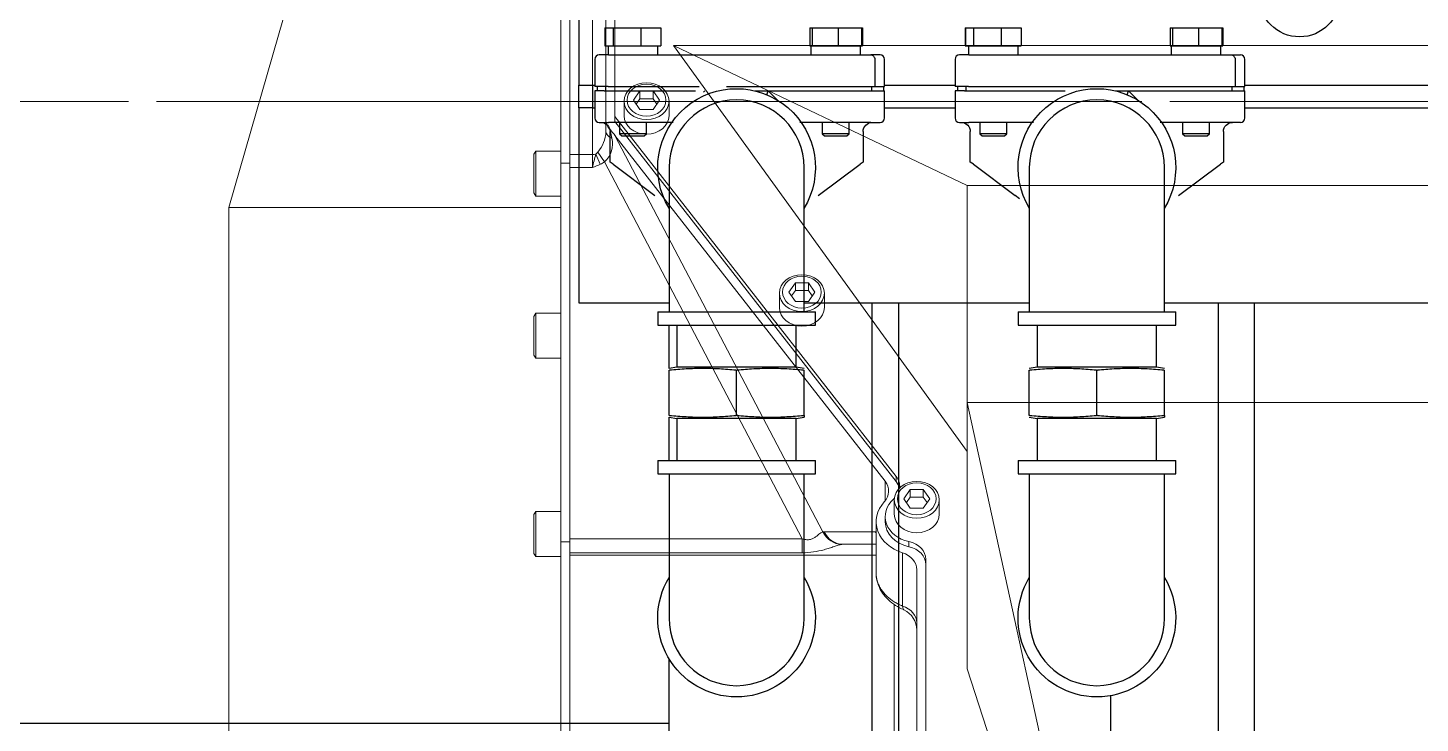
# Model space of a CAD drawing. Header units: millimetres. Extents: x 10462777 to 22643323, y 453826 to 1389191.
# Drawn here: x 11299770.5 to 11300079.6, y 584137.1 to 584291.4 of the extents above; entities that cross this region are included whole.
import ezdxf

# ---------------------------------------------------------------- set-up
doc = ezdxf.new("R2010")
doc.units = ezdxf.units.MM
doc.header["$LTSCALE"] = 200
doc.header["$MEASUREMENT"] = 0
for name, pattern in [('CENTER', [2, 1.25, -0.25, 0.25, -0.25]), ('CENTER2', [1.125, 0.75, -0.125, 0.125, -0.125]), ('PHANTOM', [2.5, 1.25, -0.25, 0.25, -0.25, 0.25, -0.25])]:
    doc.linetypes.add(name, pattern=pattern)
doc.layers.get('0').update_dxf_attribs({"linetype": 'CONTINUOUS'})
for name, color, linetype in [('1', 1, 'CENTER'), ('205', 4, 'CONTINUOUS'), ('DV1_DEFAULT', 7, 'CONTINUOUS')]:
    doc.layers.add(name, color=color, linetype=linetype)
doc.layers.add('LAYOUT', color=8, linetype='CONTINUOUS', lineweight=25)

# ---------------------------------------------------------------- blocks, each defined once
blk = doc.blocks.new('r710ic')
at = {"layer": 'DV1_DEFAULT', "color": 1, "linetype": 'CENTER2', "lineweight": 0}
for p, q in [((272041.37, 102141.44), (272041.37, 106426.45)), ((272041.37, 106323.81), (272041.37, 102038.81))]:
    blk.add_line(p, q, dxfattribs=at)
at = {"layer": 'DV1_DEFAULT', "color": 7, "linetype": 'CENTER2', "lineweight": 0}
blk.add_line((272041.37, 104592.6), (272041.37, 103886.38), dxfattribs=at)
at = {"layer": 'DV1_DEFAULT', "color": 7, "linetype": 'Continuous', "lineweight": 0}
for p, q in [((272059.99, 104103.8), (272059.99, 104325.63)), ((272108.19, 104103.8), (272108.19, 104325.63)), ((272028.96, 104038.63), (272028.96, 104250.63)), ((272287.76, 104143.18), (272108.19, 104103.8)), ((272167.27, 104103.8), (272287.76, 104143.18)), ((272028.96, 104038.63), (272119.07, 104103.8)), ((272028.96, 104038.63), (272059.99, 104103.8)), ((272059.99, 104103.8), (272108.19, 104103.8)), ((272167.27, 104103.8), (272108.19, 104103.8)), ((272129.55, 104095.52), (272127.5, 104094.07)), ((272131.6, 104094.07), (272129.55, 104095.52)), ((272132.99, 104097.63), (272129.78, 104097.63)), ((272127.5, 104094.07), (272127.5, 104091.18)), ((272129.22, 104094.07), (272127.5, 104094.07)), ((272130.41, 104094.91), (272129.22, 104094.07)), ((272129.22, 104094.07), (272129.22, 104091.18)), ((272131.6, 104091.18), (272131.6, 104094.07)), ((272143.01, 104094.63), (272202.55, 104094.63)), ((272200.75, 104092.63), (272145.3, 104092.63)), ((272129.22, 104091.18), (272127.5, 104091.18)), ((272127.5, 104091.18), (272129.55, 104089.74)), ((272129.22, 104091.18), (272130.41, 104090.35)), ((272129.55, 104089.74), (272131.6, 104091.18)), ((272140.2, 104090.88), (272139.05, 104090.88)), ((272153.36, 104089.46), (272141.54, 104089.46)), ((272044.7, 104025.63), (272124.6, 104088.05)), ((272045.85, 104025.63), (272125.74, 104088.05)), ((272125.74, 104088.05), (272124.6, 104088.05)), ((272129.78, 104087.63), (272132.99, 104087.63)), ((272206.37, 104087.63), (272153, 104087.63)), ((272048.9, 104025.63), (272125.67, 104085.62)), ((272130, 104085.62), (272125.67, 104085.62)), ((272133.5, 104085.63), (272134.64, 104085.63)), ((272134.64, 104083.63), (272146.12, 104083.63)), ((272136.86, 104072.08), (272136.86, 104083.42)), ((272139.65, 104083.63), (272139.65, 104076.29)), ((272142.08, 104083.63), (272142.08, 104015.63)), ((272048.9, 104025.63), (272136.9, 104071.77)), ((272087.12, 104072.13), (272083.91, 104072.13)), ((272083.68, 104070.02), (272081.63, 104068.57)), ((272081.63, 104068.57), (272081.63, 104065.69)), ((272083.35, 104068.57), (272081.63, 104068.57)), ((272084.54, 104069.41), (272083.35, 104068.57)), ((272083.35, 104068.57), (272083.35, 104065.69)), ((272085.73, 104068.57), (272083.68, 104070.02)), ((272085.73, 104065.69), (272085.73, 104068.57)), ((272138.42, 104067.2), (272054.74, 104023.33)), ((272083.35, 104065.69), (272081.63, 104065.69)), ((272081.63, 104065.69), (272083.68, 104064.24)), ((272083.35, 104065.69), (272084.54, 104064.85)), ((272083.68, 104064.24), (272085.73, 104065.69)), ((272141.53, 104067.2), (272138.42, 104067.2)), ((272138.42, 104015.63), (272138.42, 104067.2)), ((272141.53, 104067.2), (272141.53, 104015.63)), ((272083.91, 104062.13), (272087.12, 104062.13)), ((272044.52, 104037.63), (272041.31, 104037.63)), ((272041.08, 104035.52), (272039.03, 104034.07)), ((272039.03, 104034.07), (272039.03, 104031.18)), ((272040.75, 104034.07), (272039.03, 104034.07)), ((272041.94, 104034.91), (272040.75, 104034.07)), ((272040.75, 104034.07), (272040.75, 104031.18)), ((272043.13, 104034.07), (272041.08, 104035.52)), ((272043.13, 104031.18), (272043.13, 104034.07)), ((272040.75, 104031.18), (272039.03, 104031.18)), ((272039.03, 104031.18), (272041.08, 104029.74)), ((272040.75, 104031.18), (272041.94, 104030.35)), ((272041.08, 104029.74), (272043.13, 104031.18)), ((272041.31, 104027.63), (272044.52, 104027.63)), ((271974.08, 104025.63), (272044.7, 104025.63)), ((272044.7, 104025.63), (272045.85, 104025.63)), ((272047.63, 104024.53), (272049.51, 104024.91)), ((271976.13, 104023.63), (272045.5, 104023.63)), ((272048.08, 104023.63), (272045.5, 104023.63)), ((272052.62, 104021.79), (272054.74, 104023.33)), ((272053.08, 104021.38), (272055.3, 104022.37)), ((272053.13, 104020.63), (271975.65, 104020.63)), ((272056, 104020.63), (272053.13, 104020.63)), ((272053.13, 104015.63), (272053.13, 104020.63)), ((272056, 104020.63), (272056, 104015.63)), ((272053.13, 104015.63), (271975.65, 104015.63)), ((272056, 104015.63), (272053.13, 104015.63)), ((272055.05, 104013.63), (272055.05, 104015.63)), ((272138.42, 104015.63), (272056, 104015.63)), ((272141.53, 104015.63), (272138.42, 104015.63)), ((272139.08, 104013.63), (272139.08, 104015.63)), ((272142.08, 104015.63), (272141.53, 104015.63)), ((272142.08, 104015.63), (272281.94, 104015.63)), ((272064.92, 103939.87), (271815.37, 104011.87)), ((272055.05, 104013.63), (271977.53, 104013.63)), ((272052.37, 104013.63), (272052.37, 104008.03)), ((272139.08, 104013.63), (272055.05, 104013.63)), ((272062.37, 104008.03), (272062.37, 104013.63)), ((272064.92, 104013.63), (272064.92, 103939.87)), ((272088.37, 104013.63), (272088.37, 104008.03)), ((272098.37, 104008.03), (272098.37, 104013.63)), ((272132.37, 104013.63), (272132.37, 104008.03)), ((272282.37, 104013.63), (272139.08, 104013.63)), ((272142.37, 104008.03), (272142.37, 104013.63)), ((272062.37, 104008.03), (272052.37, 104008.03)), ((272052.37, 104008.03), (272053.06, 104007.63)), ((272053.06, 104007.63), (272061.68, 104007.63)), ((272061.68, 104007.63), (272062.37, 104008.03)), ((272098.37, 104008.03), (272088.37, 104008.03)), ((272088.37, 104008.03), (272089.06, 104007.63)), ((272089.06, 104007.63), (272097.68, 104007.63)), ((272097.68, 104007.63), (272098.37, 104008.03)), ((272142.37, 104008.03), (272132.37, 104008.03)), ((272132.37, 104008.03), (272133.06, 104007.63)), ((272133.06, 104007.63), (272141.68, 104007.63)), ((272141.68, 104007.63), (272142.37, 104008.03)), ((272245.37, 103939.87), (272064.92, 103939.87))]:
    blk.add_line(p, q, dxfattribs=at)
at = {"layer": 'DV1_DEFAULT', "color": 3, "linetype": 'CENTER2', "lineweight": 0}
blk.add_circle((272041.37, 104232.63), 367.64, dxfattribs=at)
at = {"layer": 'DV1_DEFAULT', "color": 7, "linetype": 'Continuous', "lineweight": 0}
for centre, radius, start, end in [((272158.67, 104087.73), 4.9, 90.004, 155.3609), ((272146.86, 104083.42), 10, 178.7889, 180), ((272045.45, 104026.7), 3.08, 270.8941, 315.119), ((272050.87, 104019.96), 5.13, 40.9793, 105.3613), ((272047.7, 104016.17), 7.47, 48.7718, 87.0666), ((272063.47, 104055.92), 36.07, 253.255, 258.0474), ((272027.67, 104010.27), 30.17, 20.0883, 23.6585)]:
    blk.add_arc(centre, radius, start, end, dxfattribs=at)
for centre, major_axis in [((272129.78, 104092.63), (0, 5)), ((272129.55, 104092.63), (0, -4.31)), ((272083.91, 104067.13), (0, 5)), ((272083.68, 104067.13), (0, 4.31)), ((272041.31, 104032.63), (0, 5)), ((272041.08, 104032.63), (0, -4.31))]:
    blk.add_ellipse(centre, major_axis=major_axis, ratio=0.819152, dxfattribs=at)
for centre, major_axis, ratio, start_param, end_param in [((272132.99, 104092.63), (0, 5), 0.819152, 3.141593, 6.283185), ((272143.01, 104089.63), (0, -5), 0.819152, 3.141593, 4.459709), ((272144.16, 104089.63), (0, 5), 0.819152, 0, 1.318116), ((272145.3, 104087.73), (0, -4.9), 0.819152, 3.141593, 4.352129), ((272157.12, 104087.73), (0, -4.9), 0.819152, 3.141593, 4.352129), ((272133.5, 104092.63), (0, 7), 0.819152, 2.39279, 4.459709), ((272134.64, 104092.63), (0, 9), 0.819152, 2.50037, 4.352129), ((272134.64, 104092.63), (0, 7), 0.819152, 3.141593, 4.459709), ((272126.81, 104083.84), (0, -5), 0.819152, 3.063973, 3.710906), ((272127.83, 104081.49), (0, -4.9), 0.819152, 2.50037, 3.710906), ((272127.95, 104083.84), (0, -5), 0.819152, 3.32803, 3.710906), ((272126.81, 104083.84), (0, -5), 0.819152, 2.39279, 2.435682), ((272134.65, 104087.63), (5, 0), 0.938748, 5.169733, 5.263012), ((272134.65, 104076.29), (5, 0), 0.938748, 5.169733, 6.283185), ((272134.69, 104075.98), (4.8, 1.38), 0.949089, 4.904928, 5.988714), ((272144.65, 104081.54), (-4.63, -6.24), 0.303979, 5.893837, 5.985391), ((272087.12, 104067.13), (0, 5), 0.819152, 3.141593, 6.283185), ((272146.86, 104077.33), (-9.87, -5.77), 0.280981, 6.120391, 6.211945), ((272044.52, 104032.63), (0, 5), 0.819152, 3.141593, 6.283185), ((272051.1, 104021.42), (-6.42, -5.84), 0.535423, 4.573748, 4.767537), ((272048.08, 104027.63), (0, -4), 0.484865, 0, 0.824415), ((272043.48, 104020.63), (9.91, 0), 0.30273, 0.251819, 0.396066), ((272051.41, 104020.63), (0, 3), 0.573576, 4.712389, 4.964208), ((272043.48, 104020.63), (-12.2, 0), 0.573576, 3.393412, 3.537659)]:
    blk.add_ellipse(centre, major_axis=major_axis, ratio=ratio, start_param=start_param, end_param=end_param, dxfattribs=at)
for points, knots in [([(272146.12, 104083.63), (272146.25, 104083.63), (272146.39, 104083.63), (272147.1, 104083.68), (272147.65, 104083.8), (272148.48, 104084.1), (272148.75, 104084.21), (272149.28, 104084.49), (272149.54, 104084.64), (272150.04, 104084.99), (272150.28, 104085.17), (272150.75, 104085.59), (272150.99, 104085.81), (272151.64, 104086.52), (272152.04, 104087.05), (272152.59, 104087.92), (272152.76, 104088.22), (272153.08, 104088.83), (272153.22, 104089.14), (272153.36, 104089.46)], [0.3450877, 0.3450877, 0.3450877, 0.3450877, 0.375, 0.375, 0.5, 0.5, 0.5625, 0.5625, 0.625, 0.625, 0.6875, 0.6875, 0.75, 0.75, 0.875, 0.875, 0.9375, 0.9375, 1, 1, 1, 1]), ([(272146.16, 104083.65), (272146.22, 104083.64), (272146.9, 104083.56), (272148.33, 104083.91), (272150.12, 104084.69), (272151.69, 104085.94), (272152.96, 104087.46), (272153.8, 104088.86), (272154.12, 104089.6), (272154.21, 104089.8)], [0, 0, 0, 0, 0.016991, 0.206682, 0.394075, 0.576881, 0.761429, 0.944882, 1, 1, 1, 1]), ([(272139.67, 104075.98), (272139.7, 104075.75), (272139.77, 104075.49), (272139.9, 104075.05), (272139.95, 104074.9), (272140.05, 104074.59), (272140.1, 104074.42), (272140.27, 104073.93), (272140.39, 104073.58), (272140.63, 104072.85), (272140.74, 104072.47), (272141.06, 104071.33), (272141.24, 104070.53), (272141.48, 104068.88), (272141.53, 104068.04), (272141.53, 104067.2)], [0, 0, 0, 0, 0.125, 0.125, 0.1875, 0.1875, 0.25, 0.25, 0.375, 0.375, 0.5, 0.5, 0.75, 0.75, 1, 1, 1, 1]), ([(272138.42, 104067.2), (272138.51, 104067.46), (272138.58, 104067.73), (272138.63, 104068.14), (272138.64, 104068.28), (272138.64, 104068.55), (272138.63, 104068.68), (272138.59, 104068.94), (272138.56, 104069.07), (272138.48, 104069.32), (272138.43, 104069.44), (272138.33, 104069.67), (272138.27, 104069.78), (272138.15, 104069.98), (272138.08, 104070.08), (272137.89, 104070.36), (272137.75, 104070.53), (272137.49, 104070.84), (272137.37, 104070.98), (272137.16, 104071.24), (272137.07, 104071.36), (272136.95, 104071.58), (272136.91, 104071.68), (272136.9, 104071.77)], [0, 0, 0, 0, 0.125, 0.125, 0.1875, 0.1875, 0.25, 0.25, 0.3125, 0.3125, 0.375, 0.375, 0.4375, 0.4375, 0.5, 0.5, 0.625, 0.625, 0.75, 0.75, 0.875, 0.875, 1, 1, 1, 1])]:
    blk.add_open_spline(points, degree=3, knots=knots, dxfattribs=at)
blk.add_open_spline([(272154.23, 104089.79), (272154.17, 104089.67), (272153.87, 104089.57), (272153.36, 104089.46)], degree=3, dxfattribs=at)
at = {"layer": 'LAYOUT', "color": 3}
blk.add_circle((272041.37, 104232.63), 2050.12, dxfattribs=at)
blk = doc.blocks.new('A$C7DA30AB0')
at = {"layer": 'LAYOUT', "color": 6, "linetype": 'PHANTOM'}
blk.add_circle((3030.45, 3025.99, 0), 2693.02, dxfattribs=at)

msp = doc.modelspace()

# ---------------------------------------------------------------- linework, layer by layer
at = {"layer": '1', "color": 252, "linetype": 'Continuous'}
for p, q in [((11299912.86951, 584215.83509, 0), (11299912.86951, 584225.44022, 0)), ((11299912.86951, 584195.4398, 0), (11299912.86951, 584205.03993, 0)), ((11299912.86951, 584081.43318, 0), (11299912.86951, 584151.42417, 0))]:
    msp.add_line(p, q, dxfattribs=at)
at = {"layer": '1', "color": 124, "linetype": 'Continuous'}
msp.add_line((11299392.86213, 584137.1362, 0), (11299912.87561, 584137.1362, 0), dxfattribs=at)
at = {"layer": '205', "color": 252, "linetype": 'Continuous'}
for p, q in [((11299892.86923, 584340.43686, 0), (11299892.86923, 584278.68645, 0)), ((11299898.6056, 584291.43616, 0), (11299898.6056, 584287.4361, 0)), ((11299898.6056, 584291.43616, 0), (11299898.70279, 584291.43616, 0)), ((11299898.70278, 584291.43616, 0), (11299898.70278, 584287.4361, 0)), ((11299898.70278, 584291.43616, 0), (11299900.47062, 584291.43616, 0)), ((11299900.47062, 584291.43616, 0), (11299900.47062, 584287.4361, 0)), ((11299900.47062, 584291.43616, 0), (11299906.63724, 584291.43616, 0)), ((11299906.63724, 584291.43616, 0), (11299911.03602, 584291.43616, 0)), ((11299906.63724, 584291.43616, 0), (11299906.63724, 584287.4361, 0)), ((11299911.03602, 584291.43616, 0), (11299911.03602, 584287.4361, 0)), ((11299944.12096, 584291.43616, 0), (11299944.12096, 584287.4361, 0)), ((11299944.12096, 584291.43616, 0), (11299944.65842, 584291.43616, 0)), ((11299944.65842, 584291.43616, 0), (11299944.65842, 584287.4361, 0)), ((11299944.65842, 584291.43616, 0), (11299950.4075, 584291.43616, 0)), ((11299950.4075, 584291.43616, 0), (11299950.4075, 584287.4361, 0)), ((11299950.4075, 584291.43616, 0), (11299955.61912, 584291.43616, 0)), ((11299955.61909, 584291.43616, 0), (11299955.79771, 584291.43616, 0)), ((11299955.61912, 584291.43616, 0), (11299955.61912, 584287.4361, 0)), ((11299955.79771, 584291.43616, 0), (11299955.79771, 584287.4361, 0)), ((11299978.60674, 584291.43616, 0), (11299978.60674, 584287.4361, 0)), ((11299978.60674, 584291.43616, 0), (11299978.70393, 584291.43616, 0)), ((11299978.70392, 584291.43616, 0), (11299978.70392, 584287.4361, 0)), ((11299978.70392, 584291.43616, 0), (11299980.47176, 584291.43616, 0)), ((11299980.47176, 584291.43616, 0), (11299980.47176, 584287.4361, 0)), ((11299980.47176, 584291.43616, 0), (11299986.63838, 584291.43616, 0)), ((11299986.63838, 584291.43616, 0), (11299986.63838, 584287.4361, 0)), ((11299986.63838, 584291.43616, 0), (11299991.03716, 584291.43616, 0)), ((11299991.03716, 584291.43616, 0), (11299991.03716, 584287.4361, 0)), ((11300024.1221, 584291.43616, 0), (11300024.1221, 584287.4361, 0)), ((11300024.1221, 584291.43616, 0), (11300024.65956, 584291.43616, 0)), ((11300024.65956, 584291.43616, 0), (11300024.65956, 584287.4361, 0)), ((11300024.65956, 584291.43616, 0), (11300030.40863, 584291.43616, 0)), ((11300030.40863, 584291.43616, 0), (11300035.62025, 584291.43616, 0)), ((11300030.40863, 584291.43616, 0), (11300030.40863, 584287.4361, 0)), ((11300035.62023, 584291.43616, 0), (11300035.79885, 584291.43616, 0)), ((11300035.62025, 584291.43616, 0), (11300035.62025, 584287.4361, 0)), ((11300035.79885, 584291.43616, 0), (11300035.79885, 584287.4361, 0)), ((11299898.6056, 584287.4361, 0), (11299898.70279, 584287.4361, 0)), ((11299898.70278, 584287.4361, 0), (11299899.5867, 584287.4361, 0)), ((11299899.36932, 584287.4361, 0), (11299899.36932, 584285.43607, 0)), ((11299899.5867, 584287.4361, 0), (11299900.47062, 584287.4361, 0)), ((11299900.47062, 584287.4361, 0), (11299903.55393, 584287.4361, 0)), ((11299903.55393, 584287.4361, 0), (11299906.63724, 584287.4361, 0)), ((11299906.63724, 584287.4361, 0), (11299908.83663, 584287.4361, 0)), ((11299908.83663, 584287.4361, 0), (11299911.03602, 584287.4361, 0)), ((11299910.36948, 584285.43607, 0), (11299910.36948, 584287.4361, 0)), ((11299944.12096, 584287.4361, 0), (11299944.38969, 584287.4361, 0)), ((11299944.36996, 584287.4361, 0), (11299944.36996, 584285.43607, 0)), ((11299944.38969, 584287.4361, 0), (11299944.65842, 584287.4361, 0)), ((11299944.65842, 584287.4361, 0), (11299947.53296, 584287.4361, 0)), ((11299947.53296, 584287.4361, 0), (11299950.4075, 584287.4361, 0)), ((11299950.4075, 584287.4361, 0), (11299953.01331, 584287.4361, 0)), ((11299953.01331, 584287.4361, 0), (11299955.61912, 584287.4361, 0)), ((11299955.37012, 584285.43607, 0), (11299955.37012, 584287.4361, 0)), ((11299955.61909, 584287.4361, 0), (11299955.79771, 584287.4361, 0)), ((11299978.60674, 584287.4361, 0), (11299978.70393, 584287.4361, 0)), ((11299978.70392, 584287.4361, 0), (11299979.58784, 584287.4361, 0)), ((11299979.37046, 584287.4361, 0), (11299979.37046, 584285.43607, 0)), ((11299979.58784, 584287.4361, 0), (11299980.47176, 584287.4361, 0)), ((11299980.47176, 584287.4361, 0), (11299983.55507, 584287.4361, 0)), ((11299983.55507, 584287.4361, 0), (11299986.63838, 584287.4361, 0)), ((11299986.63838, 584287.4361, 0), (11299988.83777, 584287.4361, 0)), ((11299988.83777, 584287.4361, 0), (11299991.03716, 584287.4361, 0)), ((11299990.37062, 584285.43607, 0), (11299990.37062, 584287.4361, 0)), ((11300024.1221, 584287.4361, 0), (11300024.39083, 584287.4361, 0)), ((11300024.3711, 584287.4361, 0), (11300024.3711, 584285.43607, 0)), ((11300024.39083, 584287.4361, 0), (11300024.65956, 584287.4361, 0)), ((11300024.65956, 584287.4361, 0), (11300027.5341, 584287.4361, 0)), ((11300027.5341, 584287.4361, 0), (11300030.40863, 584287.4361, 0)), ((11300030.40863, 584287.4361, 0), (11300033.01444, 584287.4361, 0)), ((11300033.01444, 584287.4361, 0), (11300035.62025, 584287.4361, 0)), ((11300035.37125, 584285.43607, 0), (11300035.37125, 584287.4361, 0)), ((11300035.62023, 584287.4361, 0), (11300035.79885, 584287.4361, 0)), ((11299896.36928, 584284.43606, 0), (11299896.36928, 584278.43597, 0)), ((11299899.43759, 584285.43607, 0), (11299897.36929, 584285.43607, 0)), ((11299899.43759, 584285.43607, 0), (11299957.67558, 584285.43607, 0)), ((11299959.74388, 584285.43607, 0), (11299957.67558, 584285.43607, 0)), ((11299958.55701, 584284.43606, 0), (11299958.55701, 584278.43597, 0)), ((11299960.74389, 584278.43597, 0), (11299960.74389, 584284.43606, 0)), ((11299976.37042, 584284.43606, 0), (11299976.37042, 584278.43597, 0)), ((11299979.43873, 584285.43607, 0), (11299977.37043, 584285.43607, 0)), ((11299979.43873, 584285.43607, 0), (11300037.67671, 584285.43607, 0)), ((11300037.67671, 584285.43607, 0), (11300039.74501, 584285.43607, 0)), ((11300038.55815, 584284.43606, 0), (11300038.55815, 584278.43597, 0)), ((11300040.74503, 584278.43597, 0), (11300040.74503, 584284.43606, 0)), ((11299892.86923, 584273.68591, 0), (11299892.86923, 584278.68598, 0)), ((11299892.86923, 584278.68598, 0), (11299895.86927, 584278.68598, 0)), ((11299895.86927, 584278.68598, 0), (11299895.86927, 584273.68591, 0)), ((11299895.86927, 584278.68598, 0), (11299896.37264, 584278.68598, 0)), ((11299898.44669, 584278.43597, 0), (11299896.36928, 584278.43597, 0)), ((11299896.36928, 584277.43596, 0), (11299896.36928, 584271.43587, 0)), ((11299898.44669, 584277.43596, 0), (11299896.36928, 584277.43596, 0)), ((11299896.9318, 584278.43597, 0), (11299896.9318, 584277.43596, 0)), ((11299899.35503, 584278.43597, 0), (11299898.44669, 584278.43597, 0)), ((11299898.44669, 584277.43596, 0), (11299899.35503, 584277.43596, 0)), ((11299898.86681, 584277.43596, 0), (11299898.86681, 584278.43597, 0)), ((11299899.35503, 584278.43597, 0), (11299919.56482, 584278.43597, 0)), ((11299899.35503, 584277.43596, 0), (11299918.7604, 584277.43596, 0)), ((11299920.51975, 584277.12771, 0), (11299920.828, 584277.43596, 0)), ((11299925.61604, 584278.43597, 0), (11299958.55701, 584278.43597, 0)), ((11299932.02303, 584277.43596, 0), (11299934.91146, 584277.43596, 0)), ((11299934.56678, 584276.60384, 0), (11299934.91146, 584277.43596, 0)), ((11299934.91146, 584277.43596, 0), (11299936.95389, 584275.39353, 0)), ((11299934.91146, 584277.43596, 0), (11299957.75814, 584277.43596, 0)), ((11299957.75814, 584277.43596, 0), (11299958.66648, 584277.43596, 0)), ((11299957.91249, 584277.43596, 0), (11299957.91249, 584278.43597, 0)), ((11299958.55701, 584278.43597, 0), (11299960.74389, 584278.43597, 0)), ((11299958.66648, 584277.43596, 0), (11299960.74389, 584277.43596, 0)), ((11299960.53596, 584277.43596, 0), (11299960.53596, 584278.43597, 0)), ((11299960.74389, 584271.43587, 0), (11299960.74389, 584277.43596, 0)), ((11299960.74433, 584278.68598, 0), (11299976.37239, 584278.68598, 0)), ((11299978.44783, 584278.43597, 0), (11299976.37042, 584278.43597, 0)), ((11299976.37042, 584277.43596, 0), (11299976.37042, 584271.43587, 0)), ((11299978.44783, 584277.43596, 0), (11299976.37042, 584277.43596, 0)), ((11299976.93293, 584278.43597, 0), (11299976.93293, 584277.43596, 0)), ((11299979.35617, 584278.43597, 0), (11299978.44783, 584278.43597, 0)), ((11299978.44783, 584277.43596, 0), (11299979.35617, 584277.43596, 0)), ((11299978.86795, 584277.43596, 0), (11299978.86795, 584278.43597, 0)), ((11299979.35617, 584278.43597, 0), (11300038.55815, 584278.43597, 0)), ((11299979.35617, 584277.43596, 0), (11300000.82913, 584277.43596, 0)), ((11300012.02416, 584277.43596, 0), (11300014.91259, 584277.43596, 0)), ((11300014.56792, 584276.60384, 0), (11300014.91259, 584277.43596, 0)), ((11300014.91259, 584277.43596, 0), (11300016.95502, 584275.39353, 0)), ((11300014.91259, 584277.43596, 0), (11300037.75927, 584277.43596, 0)), ((11300037.75927, 584277.43596, 0), (11300038.66761, 584277.43596, 0)), ((11300037.91363, 584277.43596, 0), (11300037.91363, 584278.43597, 0)), ((11300038.55815, 584278.43597, 0), (11300040.74503, 584278.43597, 0)), ((11300038.66761, 584277.43596, 0), (11300040.74503, 584277.43596, 0)), ((11300040.5371, 584277.43596, 0), (11300040.5371, 584278.43597, 0)), ((11300040.74503, 584271.43587, 0), (11300040.74503, 584277.43596, 0)), ((11300040.75, 584278.68598, 0), (11300216.37162, 584278.68598, 0)), ((11299892.86923, 584273.68653, 0), (11299892.86923, 584230.43529, 0)), ((11299895.86927, 584273.68591, 0), (11299892.86923, 584273.68591, 0)), ((11299895.86927, 584273.68591, 0), (11299896.37264, 584273.68591, 0)), ((11299960.74433, 584273.68591, 0), (11299976.37239, 584273.68591, 0)), ((11300040.75, 584273.68591, 0), (11300216.37162, 584273.68591, 0)), ((11299897.36929, 584270.43586, 0), (11299899.43759, 584270.43586, 0)), ((11299913.8279, 584270.43586, 0), (11299899.43759, 584270.43586, 0)), ((11299899.76945, 584261.65733, 0), (11299899.76945, 584268.43583, 0)), ((11299901.86936, 584270.43586, 0), (11299901.86936, 584267.93583, 0)), ((11299901.86936, 584267.93583, 0), (11299902.36937, 584267.43582, 0)), ((11299904.8694, 584267.93583, 0), (11299901.86936, 584267.93583, 0)), ((11299907.86944, 584267.93583, 0), (11299904.8694, 584267.93583, 0)), ((11299907.36944, 584267.43582, 0), (11299907.86944, 584267.93583, 0)), ((11299907.86944, 584267.93583, 0), (11299907.86944, 584270.43586, 0)), ((11299957.67558, 584270.43586, 0), (11299941.91156, 584270.43586, 0)), ((11299946.87, 584270.43586, 0), (11299946.87, 584267.93583, 0)), ((11299946.87, 584267.93583, 0), (11299947.37, 584267.43582, 0)), ((11299949.87004, 584267.93583, 0), (11299946.87, 584267.93583, 0)), ((11299952.87008, 584267.93583, 0), (11299949.87004, 584267.93583, 0)), ((11299952.37008, 584267.43582, 0), (11299952.87008, 584267.93583, 0)), ((11299952.87008, 584267.93583, 0), (11299952.87008, 584270.43586, 0)), ((11299955.97001, 584268.43583, 0), (11299955.97001, 584261.65733, 0)), ((11299957.67558, 584270.43586, 0), (11299959.74388, 584270.43586, 0)), ((11299977.37043, 584270.43586, 0), (11299979.43873, 584270.43586, 0)), ((11299993.82903, 584270.43586, 0), (11299979.43873, 584270.43586, 0)), ((11299979.77058, 584261.65733, 0), (11299979.77058, 584268.43583, 0)), ((11299981.87049, 584270.43586, 0), (11299981.87049, 584267.93583, 0)), ((11299981.87049, 584267.93583, 0), (11299982.3705, 584267.43582, 0)), ((11299984.87054, 584267.93583, 0), (11299981.87049, 584267.93583, 0)), ((11299987.87058, 584267.93583, 0), (11299984.87054, 584267.93583, 0)), ((11299987.37057, 584267.43582, 0), (11299987.87058, 584267.93583, 0)), ((11299987.87058, 584267.93583, 0), (11299987.87058, 584270.43586, 0)), ((11300037.67671, 584270.43586, 0), (11300021.91269, 584270.43586, 0)), ((11300026.87113, 584270.43586, 0), (11300026.87113, 584267.93583, 0)), ((11300026.87113, 584267.93583, 0), (11300027.37114, 584267.43582, 0)), ((11300029.87118, 584267.93583, 0), (11300026.87113, 584267.93583, 0)), ((11300032.87122, 584267.93583, 0), (11300029.87118, 584267.93583, 0)), ((11300032.37121, 584267.43582, 0), (11300032.87122, 584267.93583, 0)), ((11300032.87122, 584267.93583, 0), (11300032.87122, 584270.43586, 0)), ((11300035.97114, 584268.43583, 0), (11300035.97114, 584261.65733, 0)), ((11300039.74501, 584270.43586, 0), (11300037.67671, 584270.43586, 0)), ((11299902.36937, 584267.43582, 0), (11299904.8694, 584267.43582, 0)), ((11299904.8694, 584267.43582, 0), (11299907.36944, 584267.43582, 0)), ((11299947.37, 584267.43582, 0), (11299949.87004, 584267.43582, 0)), ((11299949.87004, 584267.43582, 0), (11299952.37008, 584267.43582, 0)), ((11299982.3705, 584267.43582, 0), (11299984.87054, 584267.43582, 0)), ((11299984.87054, 584267.43582, 0), (11299987.37057, 584267.43582, 0)), ((11300027.37114, 584267.43582, 0), (11300029.87118, 584267.43582, 0)), ((11300029.87118, 584267.43582, 0), (11300032.37121, 584267.43582, 0)), ((11299900.44431, 584261.15493, 0), (11299899.76945, 584261.65733, 0)), ((11299955.97001, 584261.65733, 0), (11299955.29514, 584261.15493, 0)), ((11299980.44545, 584261.15493, 0), (11299979.77058, 584261.65733, 0)), ((11300035.97114, 584261.65733, 0), (11300035.29628, 584261.15493, 0)), ((11299900.44431, 584261.15493, 0), (11299909.73241, 584254.24047, 0)), ((11299912.86951, 584260.43572, 0), (11299912.86951, 584228.43526, 0)), ((11299942.86994, 584228.43526, 0), (11299942.86994, 584260.43572, 0)), ((11299946.00704, 584254.24047, 0), (11299955.29514, 584261.15493, 0)), ((11299980.44545, 584261.15493, 0), (11299989.73355, 584254.24047, 0)), ((11299992.87065, 584260.43572, 0), (11299992.87065, 584228.43526, 0)), ((11300022.87108, 584228.43526, 0), (11300022.87108, 584260.43572, 0)), ((11300026.00818, 584254.24047, 0), (11300035.29628, 584261.15493, 0)), ((11299990.69529, 584253.52451, 0), (11299989.73355, 584254.24047, 0)), ((11299892.86923, 584230.43529, 0), (11299912.87576, 584230.43529, 0)), ((11299910.36948, 584228.43526, 0), (11299910.36948, 584225.43522, 0)), ((11299910.36948, 584228.43526, 0), (11299927.86973, 584228.43526, 0)), ((11299927.86973, 584228.43526, 0), (11299945.36998, 584228.43526, 0)), ((11299942.87619, 584230.43529, 0), (11299992.8769, 584230.43529, 0)), ((11299945.36998, 584225.43522, 0), (11299945.36998, 584228.43526, 0)), ((11299957.87015, 584230.43804, 0), (11299957.87015, 584116.43367, 0)), ((11299963.87024, 584078.43313, 0), (11299963.87024, 584230.43217, 0)), ((11299990.37062, 584228.43526, 0), (11299990.37062, 584225.43522, 0)), ((11299990.37062, 584228.43526, 0), (11300007.87086, 584228.43526, 0)), ((11300007.87086, 584228.43526, 0), (11300025.37111, 584228.43526, 0)), ((11300022.87733, 584230.43529, 0), (11300232.87406, 584230.43529, 0)), ((11300025.37111, 584225.43522, 0), (11300025.37111, 584228.43526, 0)), ((11300034.87125, 584018.93229, 0), (11300034.87125, 584230.44781, 0)), ((11300042.87136, 584093.43335, 0), (11300042.87136, 584230.43498, 0)), ((11299910.36948, 584225.43522, 0), (11299927.86973, 584225.43522, 0)), ((11299914.61954, 584225.43509, 0), (11299914.61954, 584216.1404, 0)), ((11299927.86973, 584225.43522, 0), (11299945.36998, 584225.43522, 0)), ((11299941.11992, 584216.1404, 0), (11299941.11992, 584225.43509, 0)), ((11299990.37062, 584225.43522, 0), (11300007.87086, 584225.43522, 0)), ((11299994.62068, 584225.43509, 0), (11299994.62068, 584216.1404, 0)), ((11300007.87086, 584225.43522, 0), (11300025.37111, 584225.43522, 0)), ((11300021.12105, 584216.1404, 0), (11300021.12105, 584225.43509, 0)), ((11299914.61954, 584216.1404, 0), (11299912.86951, 584215.83182, 0)), ((11299912.86951, 584205.43494, 0), (11299912.86951, 584215.43508, 0)), ((11299912.86951, 584215.43508, 0), (11299912.9924, 584215.43508, 0)), ((11299927.86807, 584216.1404, 0), (11299914.61954, 584216.1404, 0)), ((11299927.74684, 584215.43508, 0), (11299927.86973, 584215.43508, 0)), ((11299941.11992, 584216.1404, 0), (11299927.86807, 584216.1404, 0)), ((11299927.86973, 584205.43494, 0), (11299927.86973, 584215.43508, 0)), ((11299927.86973, 584215.43508, 0), (11299927.99261, 584215.43508, 0)), ((11299942.86994, 584215.83182, 0), (11299941.11992, 584216.1404, 0)), ((11299942.74706, 584215.43508, 0), (11299942.86994, 584215.43508, 0)), ((11299942.86994, 584205.43494, 0), (11299942.86994, 584215.43508, 0)), ((11299994.62068, 584216.1404, 0), (11299992.87065, 584215.83182, 0)), ((11299992.87065, 584205.43494, 0), (11299992.87065, 584215.43508, 0)), ((11299992.87065, 584215.43508, 0), (11299992.99353, 584215.43508, 0)), ((11300007.86921, 584216.1404, 0), (11299994.62068, 584216.1404, 0)), ((11300007.74798, 584215.43508, 0), (11300007.87086, 584215.43508, 0)), ((11300021.12105, 584216.1404, 0), (11300007.86921, 584216.1404, 0)), ((11300007.87086, 584205.43494, 0), (11300007.87086, 584215.43508, 0)), ((11300007.87086, 584215.43508, 0), (11300007.99375, 584215.43508, 0)), ((11300022.87108, 584215.83182, 0), (11300021.12105, 584216.1404, 0)), ((11300022.74819, 584215.43508, 0), (11300022.87108, 584215.43508, 0)), ((11300022.87108, 584205.43494, 0), (11300022.87108, 584215.43508, 0)), ((11299912.9924, 584205.43494, 0), (11299912.86951, 584205.43494, 0)), ((11299912.86951, 584205.0382, 0), (11299914.61954, 584204.72962, 0)), ((11299914.61954, 584204.72962, 0), (11299914.61954, 584195.43493, 0)), ((11299941.11992, 584204.72962, 0), (11299914.61954, 584204.72962, 0)), ((11299927.86973, 584205.43494, 0), (11299927.74684, 584205.43494, 0)), ((11299927.99261, 584205.43494, 0), (11299927.86973, 584205.43494, 0)), ((11299941.11992, 584204.72962, 0), (11299942.86994, 584205.0382, 0)), ((11299941.11992, 584195.43493, 0), (11299941.11992, 584204.72962, 0)), ((11299942.86994, 584205.43494, 0), (11299942.74706, 584205.43494, 0)), ((11299992.99353, 584205.43494, 0), (11299992.87065, 584205.43494, 0)), ((11299992.87065, 584205.0382, 0), (11299994.62068, 584204.72962, 0)), ((11299994.62068, 584204.72962, 0), (11299994.62068, 584195.43493, 0)), ((11300021.12105, 584204.72962, 0), (11299994.62068, 584204.72962, 0)), ((11300007.87086, 584205.43494, 0), (11300007.74798, 584205.43494, 0)), ((11300007.99375, 584205.43494, 0), (11300007.87086, 584205.43494, 0)), ((11300021.12105, 584204.72962, 0), (11300022.87108, 584205.0382, 0)), ((11300021.12105, 584195.43493, 0), (11300021.12105, 584204.72962, 0)), ((11300022.87108, 584205.43494, 0), (11300022.74819, 584205.43494, 0)), ((11299910.36948, 584195.4348, 0), (11299910.36948, 584192.43475, 0)), ((11299910.36948, 584195.4348, 0), (11299945.36998, 584195.4348, 0)), ((11299945.36998, 584192.43475, 0), (11299945.36998, 584195.4348, 0)), ((11299990.37062, 584195.4348, 0), (11299990.37062, 584192.43475, 0)), ((11299990.37062, 584195.4348, 0), (11300025.37111, 584195.4348, 0)), ((11300025.37111, 584192.43475, 0), (11300025.37111, 584195.4348, 0)), ((11299910.36948, 584192.43475, 0), (11299945.36998, 584192.43475, 0)), ((11299912.86951, 584192.43475, 0), (11299912.86951, 584160.4343, 0)), ((11299942.86994, 584160.4343, 0), (11299942.86994, 584192.43475, 0)), ((11299990.37062, 584192.43475, 0), (11300025.37111, 584192.43475, 0)), ((11299992.87065, 584192.43475, 0), (11299992.87065, 584160.4343, 0)), ((11300022.87108, 584160.4343, 0), (11300022.87108, 584192.43475, 0)), ((11300010.87091, 584143.1938, 0), (11300010.87091, 584018.93229, 0))]:
    msp.add_line(p, q, dxfattribs=at)
msp.add_circle((11300052.8715, 584298.43626, 0), 9.00013, dxfattribs=at)
for centre, radius, start, end in [((11299897.36929, 584284.43606, 0), 1.00001, 90, 180), ((11299959.74388, 584284.43606, 0), 1.00001, 0, 90), ((11299977.37043, 584284.43606, 0), 1.00001, 90, 180), ((11300039.74501, 584284.43606, 0), 1.00001, 0, 90), ((11299927.86973, 584260.43572, 0), 15.00021, 0, 180), ((11300007.87086, 584260.43572, 0), 15.00021, 0, 180), ((11299897.36929, 584271.43587, 0), 1.00001, 180, 270), ((11299959.74388, 584271.43587, 0), 1.00001, 270, 0), ((11299977.37043, 584271.43587, 0), 1.00001, 180, 270), ((11300039.74501, 584271.43587, 0), 1.00001, 270, 0), ((11299927.86973, 584160.4343, 0), 15.00021, 180, 0), ((11300007.87086, 584160.4343, 0), 15.00021, 180, 0)]:
    msp.add_arc(centre, radius, start, end, dxfattribs=at)
at = {"layer": '205', "color": 252, "linetype": 'Continuous', "extrusion": (0, 0, -1)}
for centre, radius, start, end in [((-11299927.86973, 584260.43572, 0), 17.50025, 329.0006166, 211.2693869), ((-11300007.87086, 584260.43572, 0), 17.50025, 328.7306063, 211.2693377), ((-11299897.76942, 584268.43583, 0), 2.00003, 90, 180), ((-11299957.97003, 584268.43583, 0), 2.00003, 0, 90), ((-11299977.77056, 584268.43583, 0), 2.00003, 90, 180), ((-11300037.97117, 584268.43583, 0), 2.00003, 0, 90), ((-11299927.86973, 584160.4343, 0), 17.50025, 270, 31.005003), ((-11299927.86973, 584160.4343, 0), 17.50025, 148.994997, 270), ((-11300007.87086, 584160.4343, 0), 17.50025, 270, 31.005003), ((-11300007.87086, 584160.4343, 0), 17.50025, 148.994997, 270)]:
    msp.add_arc(centre, radius, start, end, dxfattribs=at)
at = {"layer": '205', "color": 252, "linetype": 'Continuous'}
for points, knots in [([(11299957.67558, 584285.43607, 0), (11299957.77827, 584285.43607, 0), (11299957.88105, 584285.416, 0), (11299958.08008, 584285.33285, 0), (11299958.1739, 584285.27122, 0), (11299958.34445, 584285.10034, 0), (11299958.41936, 584284.99134, 0), (11299958.5259, 584284.73526, 0), (11299958.55701, 584284.58769, 0), (11299958.55701, 584284.43606, 0)], [0, 0, 0, 0, 0.25, 0.25, 0.5, 0.5, 0.75, 0.75, 1, 1, 1, 1]), ([(11300037.67671, 584285.43607, 0), (11300037.7794, 584285.43607, 0), (11300037.88219, 584285.416, 0), (11300038.08122, 584285.33285, 0), (11300038.17503, 584285.27122, 0), (11300038.34559, 584285.10034, 0), (11300038.4205, 584284.99134, 0), (11300038.52703, 584284.73526, 0), (11300038.55815, 584284.58769, 0), (11300038.55815, 584284.43606, 0)], [0, 0, 0, 0, 0.25, 0.25, 0.5, 0.5, 0.75, 0.75, 1, 1, 1, 1]), ([(11299927.74684, 584215.43508, 0), (11299926.51731, 584215.5587, 0), (11299925.28777, 584215.65888, 0), (11299922.8287, 584215.79564, 0), (11299920.36962, 584215.868, 0), (11299917.91055, 584215.79564, 0), (11299915.45147, 584215.65888, 0), (11299914.22193, 584215.5587, 0), (11299912.9924, 584215.43508, 0)], [0, 0, 0, 0, 0.25, 0.25, 0.5, 0.75, 0.75, 1, 1, 1, 1]), ([(11299942.74706, 584215.43508, 0), (11299941.51752, 584215.5587, 0), (11299940.28798, 584215.65888, 0), (11299937.82891, 584215.79564, 0), (11299935.36983, 584215.868, 0), (11299932.91076, 584215.79564, 0), (11299930.45169, 584215.65888, 0), (11299929.22215, 584215.5587, 0), (11299927.99261, 584215.43508, 0)], [0, 0, 0, 0, 0.25, 0.25, 0.5, 0.75, 0.75, 1, 1, 1, 1]), ([(11300007.74798, 584215.43508, 0), (11300006.51844, 584215.5587, 0), (11300005.28891, 584215.65888, 0), (11300002.82983, 584215.79564, 0), (11300000.37076, 584215.868, 0), (11299997.91168, 584215.79564, 0), (11299995.45261, 584215.65888, 0), (11299994.22307, 584215.5587, 0), (11299992.99353, 584215.43508, 0)], [0, 0, 0, 0, 0.25, 0.25, 0.5, 0.75, 0.75, 1, 1, 1, 1]), ([(11300022.74819, 584215.43508, 0), (11300021.51866, 584215.5587, 0), (11300020.28912, 584215.65888, 0), (11300017.83004, 584215.79564, 0), (11300015.37097, 584215.868, 0), (11300012.9119, 584215.79564, 0), (11300010.45282, 584215.65888, 0), (11300009.22328, 584215.5587, 0), (11300007.99375, 584215.43508, 0)], [0, 0, 0, 0, 0.25, 0.25, 0.5, 0.75, 0.75, 1, 1, 1, 1]), ([(11299912.9924, 584205.43494, 0), (11299914.22193, 584205.31132, 0), (11299915.45147, 584205.21113, 0), (11299917.91055, 584205.07437, 0), (11299920.36962, 584205.00202, 0), (11299922.8287, 584205.07437, 0), (11299925.28777, 584205.21113, 0), (11299926.51731, 584205.31132, 0), (11299927.74684, 584205.43494, 0)], [0, 0, 0, 0, 0.25, 0.25, 0.5, 0.75, 0.75, 1, 1, 1, 1]), ([(11299927.99261, 584205.43494, 0), (11299929.22215, 584205.31132, 0), (11299930.45169, 584205.21113, 0), (11299932.91076, 584205.07437, 0), (11299935.36983, 584205.00202, 0), (11299937.82891, 584205.07437, 0), (11299940.28798, 584205.21113, 0), (11299941.51752, 584205.31132, 0), (11299942.74706, 584205.43494, 0)], [0, 0, 0, 0, 0.25, 0.25, 0.5, 0.75, 0.75, 1, 1, 1, 1]), ([(11299942.86994, 584205.43494, 0), (11299942.86994, 584205.31132, 0), (11299942.86994, 584205.21113, 0), (11299942.86994, 584205.07455, 0), (11299942.86994, 584205.03838, 0), (11299942.86994, 584205.0382, 0)], [0, 0, 0, 0, 0.500638735, 0.500638735, 1, 1, 1, 1]), ([(11299992.99353, 584205.43494, 0), (11299994.22307, 584205.31132, 0), (11299995.45261, 584205.21113, 0), (11299997.91168, 584205.07437, 0), (11300000.37076, 584205.00202, 0), (11300002.82983, 584205.07437, 0), (11300005.28891, 584205.21113, 0), (11300006.51844, 584205.31132, 0), (11300007.74798, 584205.43494, 0)], [0, 0, 0, 0, 0.25, 0.25, 0.5, 0.75, 0.75, 1, 1, 1, 1]), ([(11300007.99375, 584205.43494, 0), (11300009.22328, 584205.31132, 0), (11300010.45282, 584205.21113, 0), (11300012.9119, 584205.07437, 0), (11300015.37097, 584205.00202, 0), (11300017.83004, 584205.07437, 0), (11300020.28912, 584205.21113, 0), (11300021.51866, 584205.31132, 0), (11300022.74819, 584205.43494, 0)], [0, 0, 0, 0, 0.25, 0.25, 0.5, 0.75, 0.75, 1, 1, 1, 1]), ([(11300022.87108, 584205.43494, 0), (11300022.87108, 584205.31132, 0), (11300022.87108, 584205.21113, 0), (11300022.87108, 584205.07455, 0), (11300022.87108, 584205.03838, 0), (11300022.87108, 584205.0382, 0)], [0, 0, 0, 0, 0.500638735, 0.500638735, 1, 1, 1, 1])]:
    msp.add_open_spline(points, degree=3, knots=knots, dxfattribs=at)

# ---------------------------------------------------------------- block references
at = {"ltscale": 10}
msp.add_blockref('A$C7DA30AB0', (11294684.4077, 580408.4363, 0), dxfattribs=at)
at = {"layer": 'LAYOUT', "color": 2, "rotation": 270}
msp.add_blockref('r710ic', (11195875.24796, 856316.46559, 0), dxfattribs=at)

doc.saveas('drawing.dxf')
